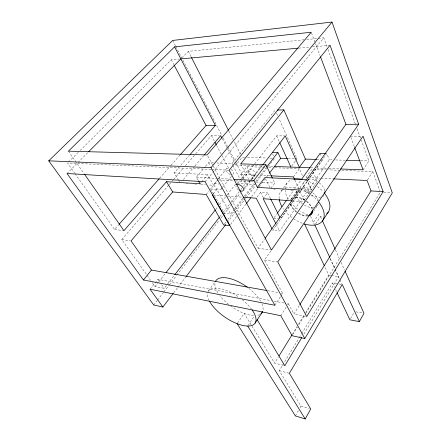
<?xml version="1.0" encoding="UTF-8"?>
<svg xmlns="http://www.w3.org/2000/svg" width="441" height="441" viewBox="0 0 441 441"><rect width="100%" height="100%" fill="white"/><g stroke="black" fill="none" stroke-linecap="round" stroke-linejoin="round"><path stroke-width="0.33" stroke-dasharray="2.21 1.65" d="M295.382 415.924L298.667 410.13M299.979 407.809L300.966 406.073L279.258 370.666L298.899 338.286M350.545 318.623L353.869 312.757M303.91 334.052L338.622 276.601L335.182 269.142M299.252 337.696L301.396 334.162M301.754 333.578L332.464 282.946L338.341 283.872M292.813 334.548L297.499 326.93M298.937 324.587L305.42 314.042M305.778 313.457L380.324 192.193M283.513 365.385L274.622 363.103L278.232 357.238M292.311 334.366L297.002 326.737M298.447 324.394L304.218 315.006M305.663 312.663L328.765 275.123L324.686 266.502M305.354 316.269L293.938 314.009L299.417 305.26M280.79 315.701L286.209 307.217M287.653 304.952L288.375 303.821L284.996 303.182M367.452 179.945L372.777 171.599L328.319 169.851M274.897 305.266L280.443 296.749M280.812 296.181L282.659 293.342L264.501 260.047L270.768 251.006M363.075 169.824L368.869 160.921L361.311 140.299M248.085 325.508L254.314 316.131M315.607 223.896L320.502 216.531L320.96 216.459A25.22 15.005 34.7 0 0 322.63 216.051M313.512 222.121L319.196 213.62M313.518 211.399L317.746 205.142M322.862 196.68L324.003 194.999M237.523 323.17L244.143 313.386L251.673 325.667M304.323 199.982L317.217 181.444L313.231 172.266M322.696 159.598L272.736 230.285L279.566 231.034L329.344 159.785L332.073 159.863M290.95 199.338L296.914 190.947M291.821 199.084L298.546 189.52M294.792 179.95L298.965 189.018L304.797 180.804M213.235 166.07L258.084 248.289L264.44 239.32M298.965 189.018L299.086 188.891A12.078 7.216 34.7 0 1 311.423 189.773L305.977 177.536L311.903 169.206L312.961 171.654M274.131 217.634L276.926 213.72M286.92 199.751L294.114 189.691M294.511 189.128L300.905 180.187M208.549 290.779L214.877 282.097M281.011 191.35L283.034 188.572M283.436 188.02L287.08 183.021M293.403 176.924L299.367 168.71L302.625 175.97M291.738 165.992L295.376 161.053M295.784 160.502L296.997 158.859L278.85 118.227M263.167 198.72L267.577 192.789L270.294 198.241M270.873 188.346L274.793 183.07L272.725 178.798M256.998 197.133L260.62 192.315L267.577 192.789M230.544 224.497L237.175 215.737M237.594 215.191L245.891 204.238M251.695 196.576L258.746 187.271M259.159 186.719L266.21 177.414M266.629 176.869L269.115 173.583M224.441 223.841L226.106 221.663M227.765 219.491L233.587 211.884M235.251 209.712L243.564 198.841M245.224 196.669L267.67 167.326M274.23 158.749L268.503 166.24L273.172 166.417M173.682 292.852L177.431 287.94M177.844 287.394L185.755 277.025M227.38 222.451L234.877 212.634M235.29 212.088L244.033 200.627M244.446 200.082L245.698 198.444M246.117 197.899L255.273 185.893M218.025 179.867L210.671 188.935L224.497 213.488L230.61 214.072L233.956 209.707M234.375 209.161L243.989 196.614M244.408 196.069L254.027 183.522M255.697 181.339L266.149 167.701M262.5 165.32L249.871 181.664L248.956 179.884M244.116 189.481L255.157 175.187M153.716 305.007L157.084 300.657M157.503 300.112L163.396 292.499M163.815 291.953L168.864 285.426M169.283 284.886L176.439 275.636M176.858 275.096L219.353 220.164M221.04 217.986L223.14 215.269M223.565 214.723L240.422 192.91M244.182 188.075L250.477 179.911M250.896 179.371L261.789 165.287M152.266 282.615L155.039 286.534L164.217 288.348L167.167 284.55M167.586 284.004L174.327 275.316M219.844 216.669L222.793 212.865M223.218 212.325L230.378 203.092M230.803 202.551L239.231 191.686M240.918 189.514L243.024 186.802M243.443 186.256L245.554 183.544L243.647 179.873M242.412 179.553L241.144 181.174L240.191 179.349M242.837 179.013L254.242 164.449M254.666 163.914L276.634 135.861L284.577 135.894M237.484 183.473L240.797 179.261M241.21 178.732L248.239 169.779M155.039 286.534L158.435 282.218M158.859 281.683L165.226 273.591M215.721 209.431L217.837 206.735M219.535 204.58L225.478 197.028M227.176 194.872L236.084 183.55M150.072 289.224L154.604 283.48M155.017 282.962L157.9 279.307L271.474 300.646M243.333 179.261L240.792 174.371L246.894 166.648L264.611 167.343M221.139 189.15L222.418 187.552M222.848 187.017L232.225 175.275M235.296 163.782L235.929 165.006L242.137 157.283L244.849 157.36M213.201 193.913L216.867 189.354L230.61 214.072M216.829 162.983L231.922 163.528L275.223 110.101M214.387 183.621L217.837 179.371M218.267 178.842L226.459 168.749M206.19 194.464L209.045 190.942M205.131 181.742L212.54 172.756M212.975 172.227L323.766 37.827L327.779 48.78M200.087 183.798L201.355 182.271M201.78 181.758L207.689 174.619L213.631 185.286L208.18 184.939M198.053 180.242L196.355 177.271L205.098 166.852M205.534 166.329L208.599 162.679L213.4 162.856M183.329 179.52L194.448 166.461M194.894 165.943L203.792 155.497M150.679 280.382L121.733 239.54L168.82 184.977M169.272 184.459L171.516 181.863M171.962 181.339L173.307 179.785M173.754 179.261L183.621 167.834M185.413 165.75L195.28 154.322M195.732 153.799L211.426 135.613L219.37 135.646M178.522 180.325L174.112 172.916L179.052 167.238M180.843 165.177L189.365 155.364M75.031 173.644L114.572 229.436L118.668 224.783M159.642 178.247L170.568 165.833M171.02 165.314L180.126 154.973M67.021 173.522L77.01 163.468M77.98 162.492L87.682 152.718M181.797 57.958L188.368 51.338L303.937 39.806M68.493 162.079L78.239 152.382M80.185 150.442L171.29 59.778L179.487 59.028M306.671 39.53L317.614 38.439M318.297 38.373L323.766 37.827M298.789 48.13L309.758 47.126M312.504 46.878L330.028 45.274M350.386 136.142L361.686 136.186M247.555 157.437L266.513 157.983M269.898 158.082L273.96 158.198M288.133 158.606L294.268 158.782M294.952 158.799L296.997 158.859M316.71 159.422L321.368 159.559M335.48 159.962L345.7 160.254M360.688 160.689L368.869 160.921M235.929 165.006L263.751 166.059M310.707 167.839L313.375 167.938M316.71 168.065L328.176 168.501M328.859 168.523L339.807 168.942M268.701 167.508L272.108 167.641M274.837 167.745L299.367 168.71M313.27 169.256L325.579 169.741M211.03 169.405L67.523 163.049L74.639 173.087M211.713 169.432L229.16 170.204M240.792 174.371L256.508 175.132M259.925 175.298L270.173 175.799M305.977 177.536L307.349 177.602M308.033 177.635L320.398 178.236M321.081 178.269L332.757 178.831M174.112 172.916L207.689 174.619M196.355 177.271L216.9 178.396M217.584 178.434L233.333 179.294M218.708 179.906L235.025 180.827M235.703 180.865L255.256 181.968M255.934 182.006L259.975 182.232M262.671 182.387L274.793 183.07M237.153 183.048L245.554 183.544M255.466 184.762L247.125 184.266L235.455 161.72M383.648 192.392L390.952 192.827M186.35 183.561L187.717 183.649M195.22 184.123L196.581 184.211M200.677 184.465L205.451 184.768M273.889 189.09L275.25 189.172M282.742 189.647L284.103 189.735M290.911 190.165L292.951 190.292M299.764 190.721L310.657 191.411M210.671 188.935L216.867 189.354M213.069 194.977L226.762 196.002M227.446 196.052L242.506 197.177M292.548 200.92L304.852 201.835M273.729 218.19L280.575 218.846L326.77 153.507L329.344 159.785M114.572 229.436L123.932 230.665M258.084 248.289L270.796 249.959M121.733 239.54L130.398 240.786M264.501 260.047L277.78 261.954M328.765 275.123L330.733 275.421M331.389 275.515L338.622 276.601M338.991 283.976L342.255 284.489M267.781 290.702L278.602 292.62M281.308 293.1L282.659 293.342M355.887 311.837L362.64 313.071M274.181 301.153L284.318 303.055M279.258 370.666L289.357 373.329M300.966 406.073L309.45 408.587M68.421 151.175L84.104 173.633M157.9 279.307L160.133 282.499M161.615 284.627L164.217 288.348M252.031 326.252L274.622 363.103M178.859 180.898L180.215 183.175M208.599 162.679L210.544 166.235M207.799 156.103L212.915 165.48M288.375 303.821L293.938 314.009M171.29 59.778L173.87 64.645M211.426 135.613L214.32 141.081M216.57 145.337L221.718 155.061M222.038 155.667L228.791 168.429M231.922 163.528L232.556 164.747M232.876 165.353L239.871 178.737M222.281 138.706L227.358 148.49M227.677 149.102L234.976 163.17M172.674 40.445L175.512 45.93M175.832 46.542L221.889 135.514M223.152 137.95L227.567 146.484M227.881 147.09L235.136 161.108M240.731 163.848L248.652 179.289M260.62 192.315L263.36 197.733M188.368 51.338L191.162 56.85M228.774 130.949L233.124 139.521M234.369 141.974L240.582 154.223M246.894 166.648L253.343 179.355M276.165 224.326L279.566 231.034M265.476 178.715L269.892 187.679M272.681 154.069L273.519 155.844M332.464 282.946L334.493 287.245M335.656 289.704L336.819 292.157M310.574 216.244L314.306 224.342M330.111 258.619L334.708 268.591M334.995 269.214L339.592 279.181M339.879 279.803L341.891 284.169M299.974 191.24L304.273 200.589M330.315 258.58L334.901 268.525M276.634 135.861L279.208 141.484M320.502 216.531L321.913 219.673M335.469 249.838L339.983 259.892M341.113 262.412L344.504 269.953M306.732 179.647L311.462 190.247M276.617 113.227L277.736 115.724M320.089 153.363L321.395 156.478M311.473 32.849L320.006 55.505M350.865 137.416L354.454 146.947M328.016 49.425L356.119 126.12M357.061 128.695L361.074 139.654M372.777 171.599L379.855 190.903M259.799 314.505A28.042 12.48 34.7 0 1 256.254 315.497M253.647 315.563A28.042 12.48 34.7 0 1 244.308 313.452L243.184 313.016A28.042 12.48 34.7 0 1 230.786 306.071M228.675 304.472A28.042 12.48 34.7 0 1 219.844 295.69M217.948 292.989A28.042 12.48 34.7 0 1 215.219 282.108M248.807 288.32A28.042 12.48 34.7 0 1 260.609 301.126M261.971 303.843A28.042 12.48 34.7 0 1 262.886 310.729M308.005 215.941A12.723 7.403 34.7 0 1 306.115 216.007L305.607 215.969A12.723 7.403 34.7 0 1 300.255 214.409L299.715 214.144A12.723 7.403 34.7 0 1 298.122 213.246M296.6 212.204A12.723 7.403 34.7 0 1 290.52 204.376M290.591 199.971A12.723 7.403 34.7 0 1 292.278 198.064M295.525 197.11A12.723 7.403 34.7 0 1 305.238 200.197M306.782 201.311A12.723 7.403 34.7 0 1 312.404 208.979M317.3 205.726A12.607 7.497 34.7 0 1 317.04 205.991M316.759 206.239A12.607 7.497 34.7 0 1 316.451 206.465M313.76 207.463A12.607 7.497 34.7 0 1 306.043 206.002L305.503 205.738A12.607 7.497 34.7 0 1 304.444 205.164M302.416 203.825A12.607 7.497 34.7 0 1 296.584 196.465M296.137 193.048A12.607 7.497 34.7 0 1 297.135 190.65M299.329 189.117A12.607 7.497 34.7 0 1 311.164 191.664M312.686 192.772A12.607 7.497 34.7 0 1 318.33 200.864M318.226 204.133A12.607 7.497 34.7 0 1 317.537 205.445M209.133 300.542A28.34 12.161 34.7 0 1 207.579 292.989M207.948 291.815A28.34 12.161 34.7 0 1 238.686 297.096M242.148 299.665A28.34 12.161 34.7 0 1 251.497 309.086M307.961 214.861A25.22 15.005 34.7 0 1 300.602 211.228M297.636 209.194A25.22 15.005 34.7 0 1 291.589 203.615M288.304 199.189A25.22 15.005 34.7 0 1 285.118 190.292M285.09 188.643A25.22 15.005 34.7 0 1 291.429 179.884M305.321 180.176A25.22 15.005 34.7 0 1 315.354 185.005M317.437 186.482A25.22 15.005 34.7 0 1 322.994 191.543M302.267 223.24A25.462 14.823 34.7 0 1 293.838 218.896M291.859 217.496A25.462 14.823 34.7 0 1 285.746 211.889M283.624 209.249A25.462 14.823 34.7 0 1 282.995 208.35M279.12 198.566A25.462 14.823 34.7 0 1 282.582 189.795M285.338 188.274A25.462 14.823 34.7 0 1 309.378 193.616M311.484 195.104A25.462 14.823 34.7 0 1 317.911 201.107M221.437 188.516A4.366 2.337 39.1 0 1 217.126 188.781A4.366 2.337 39.1 0 1 214.166 184.007A4.366 2.337 39.1 0 1 218.758 184.195M230.985 169.372A4.289 2.398 39.3 0 1 232.605 174.57M230.505 174.57A4.289 2.398 39.3 0 1 226.172 170.22A4.289 2.398 39.3 0 1 229.386 168.484M238.642 190.016A4.465 2.47 38.2 0 1 235.968 185.749M320.883 197.006A11.962 7.299 34.7 0 1 311.114 194.867M309.207 193.56A11.962 7.299 34.7 0 1 304.384 187.789L304.191 187.348A11.962 7.299 34.7 0 1 304.67 180.937L304.918 180.678A11.962 7.299 34.7 0 1 305.486 180.209M308.099 179.195A11.962 7.299 34.7 0 1 317.718 181.753M319.179 182.783A11.962 7.299 34.7 0 1 324.069 188.726L324.256 189.178A11.962 7.299 34.7 0 1 324.752 190.931M307.945 215.544A12.216 7.111 34.7 0 1 297.984 212.816M296.539 211.801A12.216 7.111 34.7 0 1 291.556 205.98L291.352 205.545A12.216 7.111 34.7 0 1 290.773 203.819M291.473 199.481A12.216 7.111 34.7 0 1 291.694 199.211M291.942 198.957A12.216 7.111 34.7 0 1 292.207 198.72M295.547 197.513A12.216 7.111 34.7 0 1 304.841 200.302M306.335 201.355A12.216 7.111 34.7 0 1 311.379 207.342L311.578 207.794A12.216 7.111 34.7 0 1 312.024 209.111M248.537 172.685A4.388 2.53 38.5 0 0 255.074 175.281A4.388 2.53 38.5 0 0 251.508 169.449A4.388 2.53 38.5 0 0 248.537 172.685"/><path stroke-width="0.66" d="M237.153 323.716L295.382 415.924L305.205 418.95L310.756 408.972L289.357 373.329L342.255 284.489L359.365 321.621L349.884 319.797L337.106 292.774M359.365 321.621L363.99 313.319L345.071 271.209M162.861 307.035L150.072 289.224L280.79 315.701L292.096 335.717L304.808 338.539L392.281 192.904L332.023 22.05L172.674 40.445L48.719 160.827L153.716 305.007L162.861 307.035L173.269 293.397M301.782 337.574L284.781 365.716L257.158 319.708M383.13 191.631L306.699 316.533L277.78 261.954L363.015 136.192L383.13 191.631L371.024 190.92L299.781 304.676M278.955 356.069L291.948 334.951M255.113 323.093L262.136 312.437M322.553 220.77L328.225 212.171M358.676 124.23L271.469 250.041L229.16 170.204L330.028 45.274L358.676 124.23L345.937 124.334L306.732 179.647L264.887 177.525L257.406 187.375L253.878 180.419L234.017 179.333M265.234 238.195L299.4 189.994L257.406 187.375M277.328 213.163L286.518 200.308M301.308 179.63L320.089 153.363L325.43 153.479M316.71 159.422L305.409 159.102L299.362 167.409L285.239 135.894L262.924 164.774M246.304 203.692L250.863 197.673M269.528 173.037L280.625 158.391L287.449 158.584M186.168 276.479L225.715 224.634M266.568 167.156L277.858 152.426L280.625 158.391M253.878 180.419L265.917 164.763L272.428 178.186M174.752 274.771L219.425 217.209M166.075 272.516L215.296 209.971M305.409 159.102L283.888 109.886L240.731 163.848L265.917 164.763M143.441 279.991L274.897 305.266L205.131 181.742L67.021 173.522L143.441 279.991L151.434 270.052L267.103 290.58M48.719 160.827L210.996 167.679L332.023 22.05M212.386 194.928L229.711 225.594L223.609 224.927L206.19 194.464L172.729 191.962L131.065 240.88L151.434 270.052M204.233 154.973L220.693 135.652L221.961 138.094M198.389 180.832L200.087 183.798L166.477 181.703L123.932 230.665L84.501 174.195M190.264 154.333L215.384 125.426L174.608 46.867L68.421 151.175L207.16 154.934L311.241 32.232L174.608 46.867M119.125 224.265L159.184 178.759M180.584 154.46L206.074 125.503L215.384 125.426M88.652 151.743L180.854 58.901L298.105 48.19M277.224 110.052L283.888 109.886M272.51 152.305L277.858 152.426M346.383 160.276L360.01 160.667M274.506 166.466L310.04 167.812M340.491 168.964L363.075 169.824L354.696 147.581M270.857 175.832L293.403 176.924L294.516 179.344M333.446 178.864L367.094 180.501L371.024 190.92M243.189 197.226L256.199 198.202L272.114 229.077M291.865 200.864L263.167 198.72L275.851 223.719M304.411 223.962L305.475 224.265A25.462 14.823 34.7 0 0 309.637 225.064L310.64 225.153A25.462 14.823 34.7 0 0 314.433 225.086L315.315 224.96A25.462 14.823 34.7 0 0 318.683 202.033M247.715 326.059L305.205 418.95M166.477 181.703L172.729 191.962M210.996 167.679L304.808 338.539M174.189 65.251L206.074 125.503M214.965 142.3L216.25 144.731M191.477 57.462L228.46 130.338M270.598 198.847L279.969 217.634M304.604 224.017L324.4 265.89M314.852 225.026L329.741 257.34M279.781 142.73L290.928 167.089M322.195 220.302L335.188 249.209M320.491 56.795L345.937 124.334M262.693 311.335A28.042 12.48 34.7 0 1 260.89 313.805M215.445 281.523A28.042 12.48 34.7 0 1 247.291 287.185M312.669 210.302A12.723 7.403 34.7 0 1 310.37 215.175L310.023 215.357A12.723 7.403 34.7 0 1 308.865 215.776M252.186 310.04A28.34 12.161 34.7 0 1 248.459 326.053L247.588 326.064A28.34 12.161 34.7 0 1 237.324 323.782L236.194 323.336A28.34 12.161 34.7 0 1 209.591 301.401M281.865 206.542A25.462 14.823 34.7 0 1 279.225 199.409M327.288 213.312A25.22 15.005 34.7 0 1 326.753 213.824M293.938 179.173A25.22 15.005 34.7 0 1 301.986 179.338M324.548 193.373A25.22 15.005 34.7 0 1 327.784 212.76M236.602 184.718A4.465 2.47 38.2 0 1 243.162 187.998A4.465 2.47 38.2 0 1 239.744 190.655M324.846 191.774A11.962 7.299 34.7 0 1 324.631 193.698M312.25 210.776A12.216 7.111 34.7 0 1 308.755 215.362"/></g></svg>
